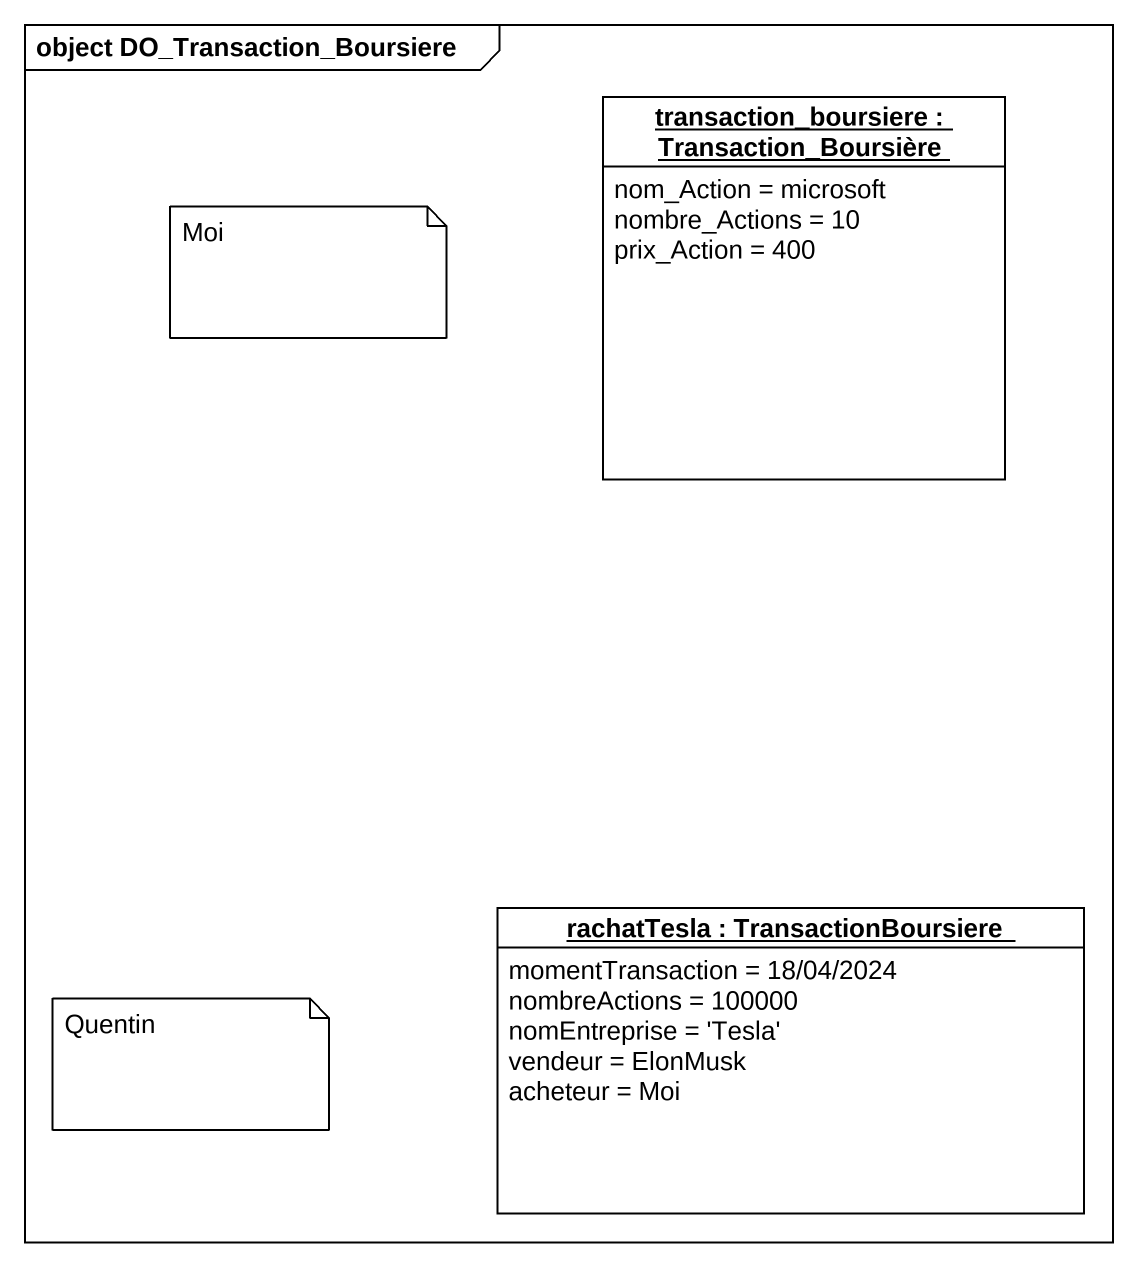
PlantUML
@startuml
mainframe object DO_Transaction_Boursiere
hide circle
hide empty members
object "transaction_boursiere : Transaction_Boursière" as transaction_boursiere {
  nom_Action = microsoft
  nombre_Actions = 10
  prix_Action = 400
}
object "rachatTesla : TransactionBoursiere" as rachatTesla {
  momentTransaction = 18/04/2024
  nombreActions = 100000
  nomEntreprise = 'Tesla'
  vendeur = ElonMusk
  acheteur = Moi
}
note as N1
  Moi
end note
note as N2
  Quentin
end note
@enduml
